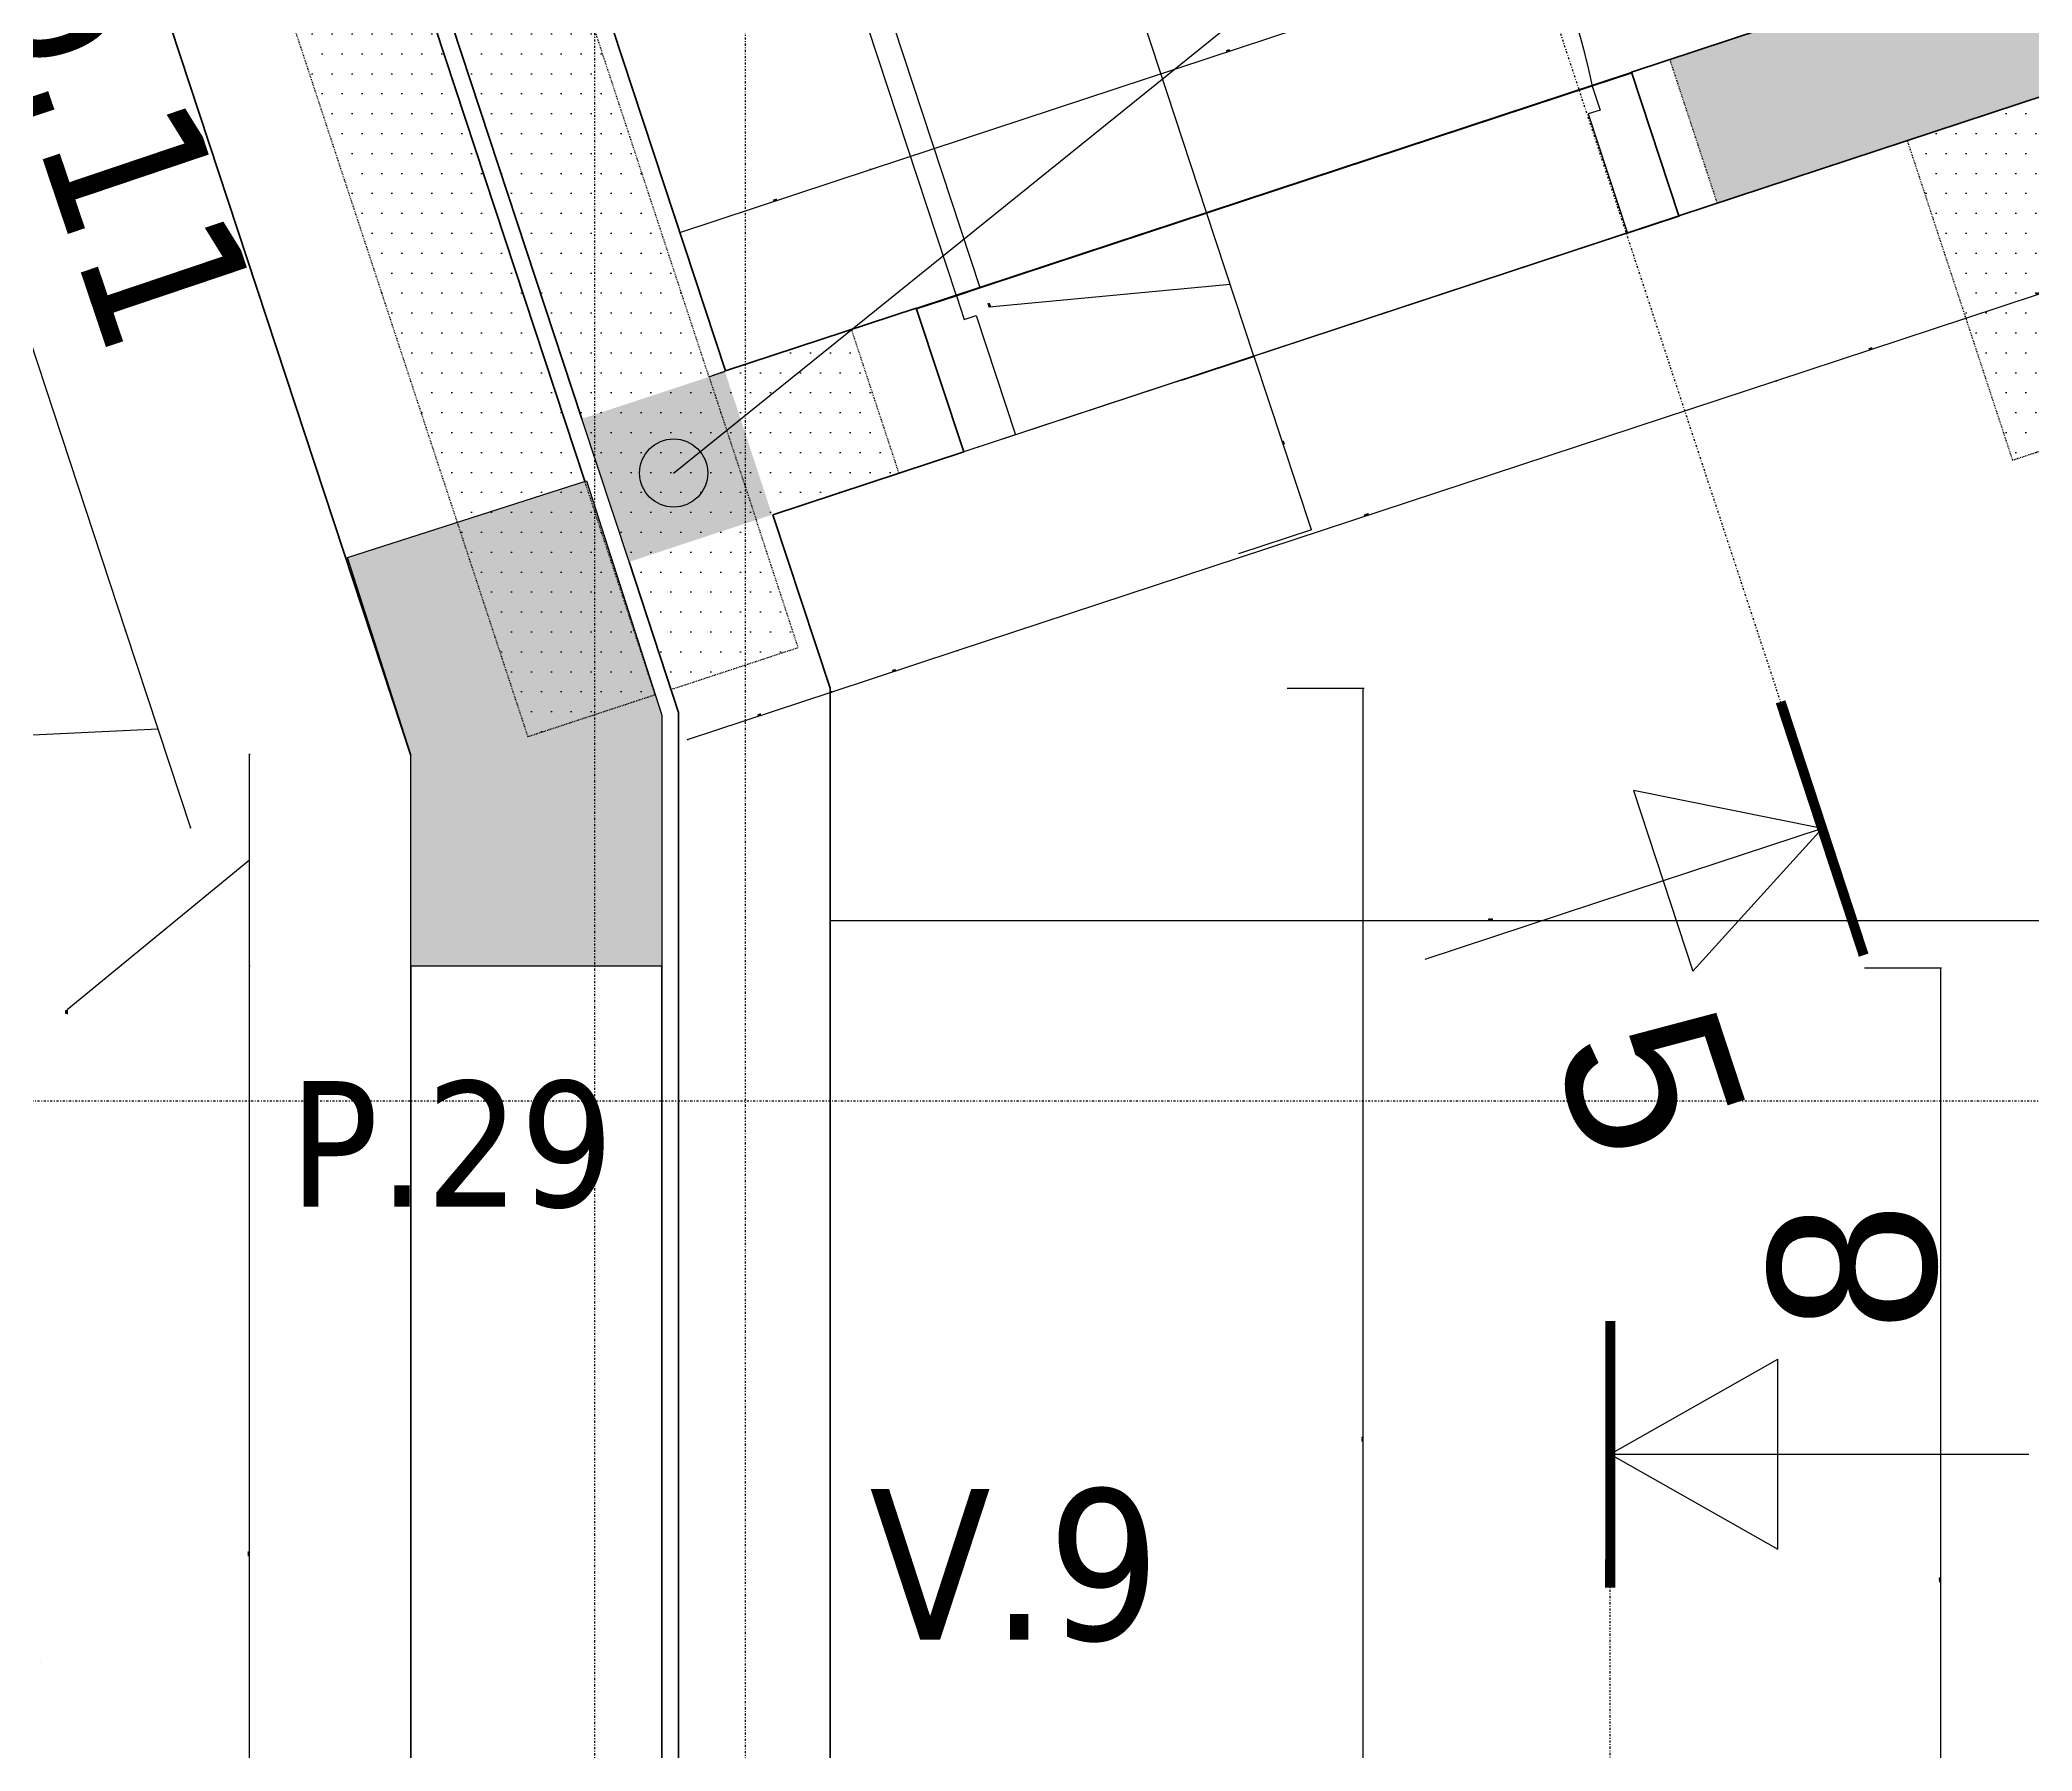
# Model space of a CAD drawing. Extents: x -12912 to 27386, y 1818 to 8189.
# Drawn here: x -120 to 118.1, y 6562.2 to 6766.7 of the extents above; entities that cross this region are included whole.
import ezdxf

# ---------------------------------------------------------------- set-up
doc = ezdxf.new("R2010")
doc.units = 0
doc.header["$MEASUREMENT"] = 0
for name, pattern in [('CACHE2', [4.7625, 3.175, -1.5875]), ('GrDotted', [0.4, 0.1, -0.1, 0.1, -0.1]), ('GrFeatureAxis', [0.85, 0.25, -0.2, 0.1, -0.2, 0.1]), ('STRICHPUNKT2_S11', [0.9, 0.7, -0.1, 0, -0.1])]:
    doc.linetypes.add(name, pattern=pattern)
doc.layers.get('0').update_dxf_attribs({"linetype": 'CONTINUOUS'})
doc.layers.get('DEFPOINTS').update_dxf_attribs({"linetype": 'CONTINUOUS'})
for name, color, linetype in [('g-cot', 7, 'CONTINUOUS'), ('g-gov', 1, 'CONTINUOUS'), ('g-mx', 4, 'CONTINUOUS'), ('K_ENT_M_Building_Coffrage PH Sous sol', 7, 'CONTINUOUS'), ('STR_AXES_REPERE', 1, 'CONTINUOUS'), ('STR_COTATION', 1, 'CONTINUOUS'), ('STR_dob_liaisons_voiles', 23, 'CONTINUOUS'), ('STR_OPENING', 161, 'CONTINUOUS'), ('STR_SURCH', 9, 'CACHE2'), ('STR_TXT', 102, 'CONTINUOUS'), ('STR_TXT_V', 102, 'CONTINUOUS')]:
    doc.layers.add(name, color=color, linetype=linetype)
for name, color, linetype, lineweight in [('STR_AXES', 4, 'STRICHPUNKT2_S11', 25), ('STR_POUTRES', 102, 'CONTINUOUS', 35), ('STR_VOILES', 6, 'CONTINUOUS', 70)]:
    doc.layers.add(name, color=color, linetype=linetype, lineweight=lineweight)
doc.styles.add('EPAIS', font='TAHOMA.TTF')
doc.styles.add('GrCut', font='swissli.ttf', dxfattribs={"height": 0.2})
doc.styles.add('GrDimensions', font='simplex.shx')
doc.dimstyles.new('GrDimensions', dxfattribs={"dimtxt": 0.09, "dimasz": 0.05, "dimexe": 0.07, "dimexo": 0, "dimgap": 0.05, "dimtad": 1, "dimzin": 0, "dimdsep": 46, "dimtxsty": 'GrDimensions', "dimblk": 'ARCHTICK', "dimblk1": 'ARCHTICK', "dimblk2": 'ARCHTICK', "dimcen": 0.09, "dimadec": 0, "dimazin": 0, "dimtfac": 1, "dimtdec": 4, "dimtmove": 0, "dimatfit": 3, "dimldrblk": 'OPEN30', "dimfxl": 0, "dimtolj": 1, "dimtzin": 0, "dimarcsym": 0})
doc.dimstyles.new('nOVO', dxfattribs={"dimscale": 1.3, "dimtxt": 0.09, "dimasz": 0.05, "dimexe": 0.07, "dimexo": 0, "dimgap": 0.05, "dimtad": 1, "dimzin": 0, "dimdsep": 46, "dimtxsty": 'GrDimensions', "dimblk": 'ARCHTICK', "dimcen": 0.09, "dimadec": 0, "dimazin": 0, "dimtfac": 1, "dimtmove": 0, "dimatfit": 3, "dimldrblk": 'OPEN30', "dimfxl": 0, "dimtolj": 1, "dimtzin": 0, "dimarcsym": 0})
doc.dimstyles.new('Novo_MALKO', dxfattribs={"dimscale": 1.3, "dimtxt": 0.09, "dimasz": 0.05, "dimexe": 0.07, "dimexo": 0, "dimgap": 0.05, "dimtad": 1, "dimdec": 0, "dimlfac": 100, "dimzin": 0, "dimdsep": 46, "dimtxsty": 'GrDimensions', "dimblk": 'ARCHTICK', "dimcen": 0.09, "dimadec": 0, "dimazin": 0, "dimtfac": 1, "dimtdec": 0, "dimtmove": 0, "dimatfit": 3, "dimldrblk": 'OPEN30', "dimfxl": 0, "dimtolj": 1, "dimtzin": 0, "dimarcsym": 0})
pattern_1 = [(0, (5243.0074, 5883.9378), (1.190625, 2.38125), [0, -2.38125])]

# ---------------------------------------------------------------- blocks, each defined once
blk = doc.blocks.new('_ArchTick')
at = {"color": 0, "linetype": 'ByBlock', "const_width": 0.15}
blk.add_lwpolyline([(-0.5, -0.5), (0.5, 0.5)], dxfattribs=at)
blk = doc.blocks.new('*D51')
at = {"layer": 'DEFPOINTS', "color": 0, "linetype": 'Continuous'}
for p in [(29.08, 6689.23), (38.18, 6689.23), (29.08, 6509.73)]:
    blk.add_point(p, dxfattribs=at)
at = {"layer": 'STR_COTATION', "color": 0, "linetype": 'Continuous', "lineweight": -2}
for p, q in [((29.08, 6689.23), (38.27, 6689.23)), ((38.18, 6509.73), (38.18, 6689.23)), ((29.08, 6509.73), (38.27, 6509.73))]:
    blk.add_line(p, q, dxfattribs=at)
at = {"layer": 'STR_COTATION', "color": 0, "linetype": 'Continuous', "lineweight": -2, "xscale": 0.065, "yscale": 0.065, "zscale": 0.065}
for p, rotation in [((38.18, 6689.23), 90), ((38.18, 6509.73), 270)]:
    blk.add_blockref('_ArchTick', p, dxfattribs=dict(at, rotation=rotation))
at = {"layer": 'STR_COTATION', "color": 0, "linetype": 'Continuous', "lineweight": -3, "insert": (38.06, 6599.48), "char_height": 0.117, "attachment_point": 5, "rotation": 90, "style": 'GrDimensions'}
blk.add_mtext('\\A1;179.49', dxfattribs=at)
blk = doc.blocks.new('_Open30')
at = {"color": 0, "linetype": 'ByBlock', "lineweight": -2}
for p, q in [((-1, 0.3), (0, 0)), ((0, 0), (-1, -0.3)), ((0, 0), (-1, 0))]:
    blk.add_line(p, q, dxfattribs=at)
blk = doc.blocks.new('*D52')
at = {"layer": 'DEFPOINTS', "color": 0, "linetype": 'Continuous'}
for p in [(16.48, 6726.01), (31.94, 6708.17), (23.3, 6705.32)]:
    blk.add_point(p, dxfattribs=at)
at = {"layer": 'STR_COTATION', "color": 0, "linetype": 'Continuous', "lineweight": -2}
for p, q in [((16.48, 6726.01), (25.21, 6728.89)), ((25.12, 6728.86), (31.94, 6708.17)), ((23.3, 6705.32), (32.03, 6708.19))]:
    blk.add_line(p, q, dxfattribs=at)
at = {"layer": 'STR_COTATION', "color": 0, "linetype": 'Continuous', "lineweight": -2, "xscale": 0.065, "yscale": 0.065, "zscale": 0.065}
for p, rotation in [((25.12, 6728.86), 108.2367503933414), ((31.94, 6708.17), 288.2367503933414)]:
    blk.add_blockref('_ArchTick', p, dxfattribs=dict(at, rotation=rotation))
at = {"layer": 'STR_COTATION', "color": 0, "linetype": 'Continuous', "lineweight": -3, "insert": (28.65, 6718.55), "char_height": 0.117, "attachment_point": 5, "rotation": 288.2368, "style": 'GrDimensions'}
blk.add_mtext('\\A1;2179', dxfattribs=at)
blk = doc.blocks.new('*D53')
at = {"layer": 'DEFPOINTS', "color": 0, "linetype": 'Continuous'}
for p in [(19.46, 6746.05), (10.82, 6743.2), (16.48, 6726.01)]:
    blk.add_point(p, dxfattribs=at)
at = {"layer": 'STR_COTATION', "color": 0, "linetype": 'Continuous', "lineweight": -2}
for p, q in [((10.82, 6743.2), (19.55, 6746.08)), ((25.12, 6728.86), (19.46, 6746.05)), ((22.29, 6737.45), (-6.51, 6734.74)), ((-6.51, 6734.74), (-6.66, 6735.21)), ((16.48, 6726.01), (25.21, 6728.89))]:
    blk.add_line(p, q, dxfattribs=at)
at = {"layer": 'STR_COTATION', "color": 0, "linetype": 'Continuous', "lineweight": -2, "xscale": 0.065, "yscale": 0.065, "zscale": 0.065}
for p, rotation in [((19.46, 6746.05), 108.2367503933414), ((25.12, 6728.86), 288.2367503933414)]:
    blk.add_blockref('_ArchTick', p, dxfattribs=dict(at, rotation=rotation))
at = {"layer": 'STR_COTATION', "color": 0, "linetype": 'Continuous', "lineweight": -3, "insert": (-6.47, 6735.02), "char_height": 0.117, "attachment_point": 5, "rotation": 288.2368, "style": 'GrDimensions'}
blk.add_mtext('\\A1;1810', dxfattribs=at)
blk = doc.blocks.new('*D54')
at = {"layer": 'DEFPOINTS', "color": 0, "linetype": 'Continuous'}
for p in [(-18.08, 6859.97), (-26.72, 6857.12), (10.82, 6743.2)]:
    blk.add_point(p, dxfattribs=at)
at = {"layer": 'STR_COTATION', "color": 0, "linetype": 'Continuous', "lineweight": -2}
for p, q in [((-26.72, 6857.12), (-17.99, 6860)), ((19.46, 6746.05), (-18.08, 6859.97)), ((10.82, 6743.2), (19.55, 6746.08))]:
    blk.add_line(p, q, dxfattribs=at)
at = {"layer": 'STR_COTATION', "color": 0, "linetype": 'Continuous', "lineweight": -2, "xscale": 0.065, "yscale": 0.065, "zscale": 0.065}
for p, rotation in [((-18.08, 6859.97), 108.2367503933414), ((19.46, 6746.05), 288.2367503933414)]:
    blk.add_blockref('_ArchTick', p, dxfattribs=dict(at, rotation=rotation))
at = {"layer": 'STR_COTATION', "color": 0, "linetype": 'Continuous', "lineweight": -3, "insert": (0.81, 6803.05), "char_height": 0.117, "attachment_point": 5, "rotation": 288.2368, "style": 'GrDimensions'}
blk.add_mtext('\\A1;119.95', dxfattribs=at)
blk = doc.blocks.new('*D64')
at = {"layer": 'DEFPOINTS', "color": 0, "ltscale": 4.5}
for p in [(-32.36, 6709.91), (-49.55, 6704.25), (-25.39, 6688.75)]:
    blk.add_point(p, dxfattribs=at)
at = {"layer": 'STR_COTATION', "color": 0, "lineweight": -2, "ltscale": 4.5}
for p, q in [((-42.58, 6683.09), (-25.39, 6688.75)), ((-25.42, 6688.84), (-25.36, 6688.66)), ((-42.6, 6683.17), (-42.55, 6683))]:
    blk.add_line(p, q, dxfattribs=at)
at = {"layer": 'STR_COTATION', "color": 0, "lineweight": -2, "ltscale": 4.5, "xscale": 0.065, "yscale": 0.065, "zscale": 0.065}
for p, rotation in [((-25.39, 6688.75), 18.23570439482916), ((-42.58, 6683.09), 198.2357043948292)]:
    blk.add_blockref('_ArchTick', p, dxfattribs=dict(at, rotation=rotation))
at = {"layer": 'STR_COTATION', "color": 0, "ltscale": 4.5, "insert": (-34.02, 6686.04), "char_height": 0.117, "attachment_point": 5, "rotation": 18.2357, "style": 'GrDimensions'}
blk.add_mtext('\\A1;1810', dxfattribs=at)
blk = doc.blocks.new('*D65')
at = {"layer": 'DEFPOINTS', "color": 0, "ltscale": 4.5}
for p in [(-17.32, 6714.88), (-32.36, 6709.91), (-10.35, 6693.71)]:
    blk.add_point(p, dxfattribs=at)
at = {"layer": 'STR_COTATION', "color": 0, "lineweight": -2, "ltscale": 4.5}
for p, q in [((-25.39, 6688.75), (-10.35, 6693.71)), ((-10.38, 6693.79), (-10.32, 6693.62)), ((-25.42, 6688.84), (-25.36, 6688.66))]:
    blk.add_line(p, q, dxfattribs=at)
at = {"layer": 'STR_COTATION', "color": 0, "lineweight": -2, "ltscale": 4.5, "xscale": 0.065, "yscale": 0.065, "zscale": 0.065}
for p, rotation in [((-10.35, 6693.71), 18.23570439482916), ((-25.39, 6688.75), 198.2357043948292)]:
    blk.add_blockref('_ArchTick', p, dxfattribs=dict(at, rotation=rotation))
at = {"layer": 'STR_COTATION', "color": 0, "ltscale": 4.5, "insert": (-17.91, 6691.35), "char_height": 0.117, "attachment_point": 5, "rotation": 18.2357, "style": 'GrDimensions'}
blk.add_mtext('\\A1;1583', dxfattribs=at)
blk = doc.blocks.new('*D66')
at = {"layer": 'DEFPOINTS', "color": 0, "ltscale": 4.5}
for p in [(80.49, 6747.15), (87.48, 6725.94), (-17.32, 6714.88)]:
    blk.add_point(p, dxfattribs=at)
at = {"layer": 'STR_COTATION', "color": 0, "lineweight": -2, "ltscale": 4.5}
for p, q in [((-10.35, 6693.71), (87.48, 6725.94)), ((87.45, 6726.02), (87.51, 6725.85)), ((-10.38, 6693.79), (-10.32, 6693.62))]:
    blk.add_line(p, q, dxfattribs=at)
at = {"layer": 'STR_COTATION', "color": 0, "lineweight": -2, "ltscale": 4.5, "xscale": 0.065, "yscale": 0.065, "zscale": 0.065}
for p, rotation in [((87.48, 6725.94), 18.23570439482916), ((-10.35, 6693.71), 198.2357043948292)]:
    blk.add_blockref('_ArchTick', p, dxfattribs=dict(at, rotation=rotation))
at = {"layer": 'STR_COTATION', "color": 0, "ltscale": 4.5, "insert": (38.53, 6709.94), "char_height": 0.117, "attachment_point": 5, "rotation": 18.2357, "style": 'GrDimensions'}
blk.add_mtext('\\A1;103.00', dxfattribs=at)
blk = doc.blocks.new('*D67')
at = {"layer": 'DEFPOINTS', "color": 0, "ltscale": 4.5}
for p in [(103.19, 6754.59), (80.49, 6747.15), (110.17, 6733.41)]:
    blk.add_point(p, dxfattribs=at)
at = {"layer": 'STR_COTATION', "color": 0, "lineweight": -2, "ltscale": 4.5}
for p, q in [((87.48, 6725.94), (110.17, 6733.41)), ((110.14, 6733.5), (110.2, 6733.33)), ((87.45, 6726.02), (87.51, 6725.85))]:
    blk.add_line(p, q, dxfattribs=at)
at = {"layer": 'STR_COTATION', "color": 0, "lineweight": -2, "ltscale": 4.5, "xscale": 0.065, "yscale": 0.065, "zscale": 0.065}
for p, rotation in [((110.17, 6733.41), 18.23570439482916), ((87.48, 6725.94), 198.2357043948292)]:
    blk.add_blockref('_ArchTick', p, dxfattribs=dict(at, rotation=rotation))
at = {"layer": 'STR_COTATION', "color": 0, "ltscale": 4.5, "insert": (98.79, 6729.79), "char_height": 0.117, "attachment_point": 5, "rotation": 18.2357, "style": 'GrDimensions'}
blk.add_mtext('\\A1;2389', dxfattribs=at)
blk = doc.blocks.new('*D68')
at = {"layer": 'DEFPOINTS', "color": 0, "ltscale": 4.5}
for p in [(120.38, 6760.25), (103.19, 6754.59), (127.36, 6739.08)]:
    blk.add_point(p, dxfattribs=at)
at = {"layer": 'STR_COTATION', "color": 0, "lineweight": -2, "ltscale": 4.5}
for p, q in [((110.17, 6733.41), (127.36, 6739.08)), ((127.33, 6739.16), (127.39, 6738.99)), ((110.14, 6733.5), (110.2, 6733.33))]:
    blk.add_line(p, q, dxfattribs=at)
at = {"layer": 'STR_COTATION', "color": 0, "lineweight": -2, "ltscale": 4.5, "xscale": 0.065, "yscale": 0.065, "zscale": 0.065}
for p, rotation in [((127.36, 6739.08), 18.23570439482916), ((110.17, 6733.41), 198.2357043948292)]:
    blk.add_blockref('_ArchTick', p, dxfattribs=dict(at, rotation=rotation))
at = {"layer": 'STR_COTATION', "color": 0, "ltscale": 4.5, "insert": (118.73, 6736.36), "char_height": 0.117, "attachment_point": 5, "rotation": 18.2357, "style": 'GrDimensions'}
blk.add_mtext('\\A1;1810', dxfattribs=at)
blk = doc.blocks.new('*D81')
at = {"layer": 'DEFPOINTS', "color": 0, "linetype": 'Continuous'}
for p in [(98.08, 6655.8), (107.18, 6655.8), (98.08, 6509.59)]:
    blk.add_point(p, dxfattribs=at)
at = {"layer": 'STR_COTATION', "color": 0, "linetype": 'Continuous', "lineweight": -2}
for p, q in [((98.08, 6655.8), (107.27, 6655.8)), ((107.18, 6509.59), (107.18, 6655.8)), ((98.08, 6509.59), (107.27, 6509.59))]:
    blk.add_line(p, q, dxfattribs=at)
at = {"layer": 'STR_COTATION', "color": 0, "linetype": 'Continuous', "lineweight": -2, "xscale": 0.065, "yscale": 0.065, "zscale": 0.065}
for p, rotation in [((107.18, 6655.8), 90), ((107.18, 6509.59), 270)]:
    blk.add_blockref('_ArchTick', p, dxfattribs=dict(at, rotation=rotation))
at = {"layer": 'STR_COTATION', "color": 0, "linetype": 'Continuous', "lineweight": -3, "insert": (107.06, 6582.69), "char_height": 0.117, "attachment_point": 5, "rotation": 90, "style": 'GrDimensions'}
blk.add_mtext('\\A1;146.21', dxfattribs=at)
blk = doc.blocks.new('*D610')
at = {"layer": 'DEFPOINTS', "color": 0, "ltscale": 4.5}
for p in [(-20.69, 6751.18), (-15.23, 6734.63), (-38.02, 6727.11)]:
    blk.add_point(p, dxfattribs=at)
at = {"layer": 'STR_COTATION', "color": 0, "lineweight": -2, "ltscale": 4.5}
for p, q in [((-43.49, 6743.66), (-20.69, 6751.18)), ((-20.67, 6751.09), (-20.72, 6751.26)), ((-43.46, 6743.57), (-43.51, 6743.75))]:
    blk.add_line(p, q, dxfattribs=at)
at = {"layer": 'STR_COTATION', "color": 0, "lineweight": -2, "ltscale": 4.5, "xscale": 0.065, "yscale": 0.065, "zscale": 0.065}
for p, rotation in [((-20.69, 6751.18), 18.258271237584), ((-43.49, 6743.66), 198.258271237584)]:
    blk.add_blockref('_ArchTick', p, dxfattribs=dict(at, rotation=rotation))
at = {"layer": 'STR_COTATION', "color": 0, "ltscale": 4.5, "insert": (-32.13, 6747.54), "char_height": 0.117, "attachment_point": 5, "rotation": 18.2583, "style": 'GrDimensions'}
blk.add_mtext('\\A1;2400', dxfattribs=at)
blk = doc.blocks.new('*D611')
at = {"layer": 'DEFPOINTS', "color": 0, "ltscale": 4.5}
for p in [(64.78, 6779.38), (70.24, 6762.82), (-15.23, 6734.63)]:
    blk.add_point(p, dxfattribs=at)
at = {"layer": 'STR_COTATION', "color": 0, "lineweight": -2, "ltscale": 4.5}
for p, q in [((-20.69, 6751.18), (64.78, 6779.38)), ((64.8, 6779.29), (64.75, 6779.46)), ((-20.67, 6751.09), (-20.72, 6751.26))]:
    blk.add_line(p, q, dxfattribs=at)
at = {"layer": 'STR_COTATION', "color": 0, "lineweight": -2, "ltscale": 4.5, "xscale": 0.065, "yscale": 0.065, "zscale": 0.065}
for p, rotation in [((64.78, 6779.38), 18.258271237584), ((-20.69, 6751.18), 198.258271237584)]:
    blk.add_blockref('_ArchTick', p, dxfattribs=dict(at, rotation=rotation))
at = {"layer": 'STR_COTATION', "color": 0, "ltscale": 4.5, "insert": (22, 6765.39), "char_height": 0.117, "attachment_point": 5, "rotation": 18.2583, "style": 'GrDimensions'}
blk.add_mtext('\\A1;9000', dxfattribs=at)
blk = doc.blocks.new('A$C2F200F38')
at = {"layer": 'g-gov'}
for p, q in [((-0.835, 0), (-0.065, 0)), ((-0.85, -0.18), (-0.05, -0.18))]:
    blk.add_line(p, q, dxfattribs=at)
at = {"layer": 'g-mx'}
for p, q in [((-0.9, 0), (0, 0)), ((-0.9, 0), (-0.9, -0.18)), ((-0.835, 0), (-0.9, 0)), ((-0.835, -0.15), (-0.835, 0)), ((-0.065, -0.15), (-0.065, 0)), ((-0.065, 0), (0, 0)), ((0, 0), (0, -0.18)), ((-0.85, -0.15), (-0.835, -0.15)), ((-0.85, -0.18), (-0.85, -0.15)), ((-0.05, -0.15), (-0.065, -0.15)), ((-0.05, -0.18), (-0.05, -0.15)), ((-0.9, -0.18), (-0.85, -0.18)), ((-0.08, -0.18), (-0.08, -0.98)), ((-0.05, -0.18), (-0.08, -0.18)), ((-0.05, -0.18), (-0.05, -0.98)), ((0, -0.18), (-0.05, -0.18)), ((-0.05, -0.98), (-0.08, -0.98))]:
    blk.add_line(p, q, dxfattribs=at)
blk.add_arc((-0.1357, -0.2626), 0.7196, 173.408, 274.4386, dxfattribs=at)
blk = doc.blocks.new('*D844')
at = {"layer": 'DEFPOINTS', "color": 0, "ltscale": 4.5}
for p in [(132.31, 6661.47), (-25.54, 6631.77), (132.31, 6631.77)]:
    blk.add_point(p, dxfattribs=at)
at = {"layer": 'STR_COTATION', "color": 0, "lineweight": -2, "ltscale": 4.5}
for p, q in [((-25.54, 6661.38), (-25.54, 6661.56)), ((-25.54, 6661.47), (132.31, 6661.47)), ((132.31, 6661.38), (132.31, 6661.56))]:
    blk.add_line(p, q, dxfattribs=at)
at = {"layer": 'STR_COTATION', "color": 0, "lineweight": -2, "ltscale": 4.5, "xscale": 0.065, "yscale": 0.065, "zscale": 0.065, "rotation": 180}
blk.add_blockref('_ArchTick', (-25.54, 6661.47), dxfattribs=at)
at = {"layer": 'STR_COTATION', "color": 0, "lineweight": -2, "ltscale": 4.5, "xscale": 0.065, "yscale": 0.065, "zscale": 0.065}
blk.add_blockref('_ArchTick', (132.31, 6661.47), dxfattribs=at)
at = {"layer": 'STR_COTATION', "color": 0, "ltscale": 4.5, "insert": (53.38, 6661.59), "char_height": 0.117, "attachment_point": 5, "style": 'GrDimensions'}
blk.add_mtext('\\A1;157.85', dxfattribs=at)
blk = doc.blocks.new('*D891')
at = {"layer": 'DEFPOINTS', "color": 0, "ltscale": 4.5}
for p in [(-94.92, 6656), (-75.64, 6656), (-87.72, 6515.59)]:
    blk.add_point(p, dxfattribs=at)
at = {"layer": 'STR_COTATION', "color": 0, "lineweight": -2, "ltscale": 4.5}
for p, q in [((-94.82, 6656), (-95.01, 6656)), ((-94.92, 6515.59), (-94.92, 6656)), ((-94.82, 6515.59), (-95.01, 6515.59))]:
    blk.add_line(p, q, dxfattribs=at)
at = {"layer": 'STR_COTATION', "color": 0, "lineweight": -2, "ltscale": 4.5, "xscale": 0.065, "yscale": 0.065, "zscale": 0.065}
for p, rotation in [((-94.92, 6656), 90), ((-94.92, 6515.59), 270)]:
    blk.add_blockref('_ArchTick', p, dxfattribs=dict(at, rotation=rotation))
at = {"layer": 'STR_COTATION', "color": 0, "ltscale": 4.5, "insert": (-95.04, 6585.79), "char_height": 0.117, "attachment_point": 5, "rotation": 90, "style": 'GrDimensions'}
blk.add_mtext('\\A1;140.41', dxfattribs=at)
blk = doc.blocks.new('*D892')
at = {"layer": 'DEFPOINTS', "color": 0, "ltscale": 4.5}
for p in [(-94.92, 6681.3), (-75.64, 6681.3), (-75.64, 6656)]:
    blk.add_point(p, dxfattribs=at)
at = {"layer": 'STR_COTATION', "color": 0, "lineweight": -2, "ltscale": 4.5}
for p, q in [((-94.82, 6681.3), (-95.01, 6681.3)), ((-94.92, 6656), (-94.92, 6681.3)), ((-94.92, 6668.65), (-116.72, 6650.79)), ((-94.82, 6656), (-95.01, 6656)), ((-116.72, 6650.79), (-116.72, 6650.25))]:
    blk.add_line(p, q, dxfattribs=at)
at = {"layer": 'STR_COTATION', "color": 0, "lineweight": -2, "ltscale": 4.5, "xscale": 0.065, "yscale": 0.065, "zscale": 0.065}
for p, rotation in [((-94.92, 6681.3), 90), ((-94.92, 6656), 270)]:
    blk.add_blockref('_ArchTick', p, dxfattribs=dict(at, rotation=rotation))
at = {"layer": 'STR_COTATION', "color": 0, "ltscale": 4.5, "insert": (-116.84, 6650.52), "char_height": 0.117, "attachment_point": 5, "rotation": 90, "style": 'GrDimensions'}
blk.add_mtext('\\A1;2530', dxfattribs=at)
blk = doc.blocks.new('*D893')
at = {"layer": 'DEFPOINTS', "color": 0, "ltscale": 4.5}
for p in [(-163.83, 6948.82), (-83.2, 6704.82), (-109.73, 6696.08)]:
    blk.add_point(p, dxfattribs=at)
at = {"layer": 'STR_COTATION', "color": 0, "lineweight": -2, "ltscale": 4.5}
for p, q in [((-190.06, 6940.18), (-190.23, 6940.12)), ((-190.15, 6940.15), (-109.73, 6696.08)), ((-109.64, 6696.11), (-109.81, 6696.05))]:
    blk.add_line(p, q, dxfattribs=at)
at = {"layer": 'STR_COTATION', "color": 0, "lineweight": -2, "ltscale": 4.5, "xscale": 0.065, "yscale": 0.065, "zscale": 0.065}
for p, rotation in [((-190.15, 6940.15), 108.2367673827036), ((-109.73, 6696.08), 288.2367673827036)]:
    blk.add_blockref('_ArchTick', p, dxfattribs=dict(at, rotation=rotation))
at = {"layer": 'STR_COTATION', "color": 0, "ltscale": 4.5, "insert": (-149.82, 6818.15), "char_height": 0.117, "attachment_point": 5, "rotation": 288.2368, "style": 'GrDimensions'}
blk.add_mtext('\\A1;256.98', dxfattribs=at)
blk = doc.blocks.new('*D894')
at = {"layer": 'DEFPOINTS', "color": 0, "ltscale": 4.5}
for p in [(-83.2, 6704.82), (-75.64, 6681.18), (-101.96, 6672.51)]:
    blk.add_point(p, dxfattribs=at)
at = {"layer": 'STR_COTATION', "color": 0, "lineweight": -2, "ltscale": 4.5}
for p, q in [((-109.64, 6696.11), (-109.81, 6696.05)), ((-109.73, 6696.08), (-101.96, 6672.51)), ((-136.34, 6682.9), (-136.5, 6683.37)), ((-105.84, 6684.3), (-136.34, 6682.9)), ((-101.87, 6672.54), (-102.05, 6672.48))]:
    blk.add_line(p, q, dxfattribs=at)
at = {"layer": 'STR_COTATION', "color": 0, "lineweight": -2, "ltscale": 4.5, "xscale": 0.065, "yscale": 0.065, "zscale": 0.065}
for p, rotation in [((-109.73, 6696.08), 108.2367673827036), ((-101.96, 6672.51), 288.2367673827036)]:
    blk.add_blockref('_ArchTick', p, dxfattribs=dict(at, rotation=rotation))
at = {"layer": 'STR_COTATION', "color": 0, "ltscale": 4.5, "insert": (-136.3, 6683.17), "char_height": 0.117, "attachment_point": 5, "rotation": 288.2368, "style": 'GrDimensions'}
blk.add_mtext('\\A1;2481', dxfattribs=at)

msp = doc.modelspace()

# ---------------------------------------------------------------- hatches: boundary and pattern name
at = {"layer": 'STR_AXES_REPERE', "linetype": 'Continuous'}
for points in [[(-55.198, 6721.397), (-38.102, 6727.03), (-32.469, 6709.934), (-49.565, 6704.301)], [(-45.64, 6685.999), (-45.64, 6655.999), (-75.64, 6655.999), (-75.64, 6681.297), (-83.201, 6704.819), (-54.64, 6713.999)]]:
    msp.add_hatch(color=256, dxfattribs=at).paths.add_polyline_path(points)
at = {"layer": 'STR_dob_liaisons_voiles', "ltscale": 4.5}
h = msp.add_hatch(color=256, dxfattribs=at)
h.paths.add_polyline_path([(-42.744, 6718.704, 0.0938149), (-44.232, 6718.986), (-44.232, 6714.916)])
h.paths.add_polyline_path([(-44.232, 6714.916), (-44.232, 6710.846, 0.4142136), (-40.162, 6714.916, 0.3084139), (-42.744, 6718.704)])
h.paths.add_polyline_path([(-44.232, 6718.986, 0.4142136), (-48.302, 6714.916, 0.4142136), (-44.232, 6710.846)])
at = {"layer": 'STR_SURCH', "linetype": 'Continuous'}
h = msp.add_hatch(dxfattribs=at)
h.set_pattern_fill('DOTS', color=256, scale=1.5, style=0)
h.set_pattern_definition(pattern_1)
h.paths.add_polyline_path([(74.836, 6764.286), (80.506, 6747.1), (412.958, 6856.786), (407.288, 6873.972)])
h = msp.add_hatch(dxfattribs=at)
h.set_pattern_fill('DOTS', color=256, scale=1.5, style=0)
h.set_pattern_definition(pattern_1)
h.paths.add_polyline_path([(-44.544, 6689.064), (-29.348, 6694.071), (-77.554, 6840.375), (-82.555, 6855.553), (-97.752, 6850.546)])
h = msp.add_hatch(dxfattribs=at)
h.set_pattern_fill('DOTS', color=256, scale=1.5, style=0)
h.set_pattern_definition(pattern_1)
h.paths.add_polyline_path([(-46.444, 6688.438), (-99.659, 6849.937), (-114.855, 6844.93), (-61.64, 6683.431)])
h = msp.add_hatch(dxfattribs=at)
h.set_pattern_fill('DOTS', color=256, scale=1.5, style=0)
h.set_pattern_definition(pattern_1)
h.paths.add_polyline_path([(115.759, 6716.454), (132.947, 6722.118), (120.381, 6760.255), (103.194, 6754.585)])
h = msp.add_hatch(dxfattribs=at)
h.set_pattern_fill('DOTS', color=256, scale=1.5, style=0)
h.set_pattern_definition(pattern_1)
h.paths.add_polyline_path([(-17.308, 6714.828), (-22.978, 6732.014), (-40, 6726.398), (-34.329, 6709.212)])

# ---------------------------------------------------------------- linework, layer by layer
at = {"layer": 'K_ENT_M_Building_Coffrage PH Sous sol', "color": 7, "linetype": 'Continuous', "extrusion": (3.83005e-17, -1.16317e-16, -1)}
for p, q in [((93.013, 6672.452), (70.467, 6676.974)), ((70.467, 6676.974), (77.565, 6655.42)), ((93.013, 6672.452), (74.016, 6666.197)), ((93.013, 6672.452), (77.565, 6655.42)), ((74.016, 6666.197), (45.521, 6656.814))]:
    msp.add_line(p, q, dxfattribs=at)
at = {"layer": 'K_ENT_M_Building_Coffrage PH Sous sol', "color": 7, "linetype": 'Continuous', "extrusion": (1.49966e-32, 1.22461e-16, -1)}
for p, q in [((67.7, 6597.686), (87.7, 6609.032)), ((87.7, 6586.34), (87.7, 6609.032)), ((67.7, 6597.686), (87.7, 6597.686)), ((67.7, 6597.686), (87.7, 6586.34)), ((87.7, 6597.686), (117.7, 6597.686))]:
    msp.add_line(p, q, dxfattribs=at)
at = {"layer": 'K_ENT_M_Building_Coffrage PH Sous sol', "color": 7, "linetype": 'GrFeatureAxis'}
for points in [[(-51.795, 7112.228), (93.013, 6672.452)], [(67.7, 6219.011), (67.7, 6597.686)]]:
    msp.add_lwpolyline(points, dxfattribs=at)
at = {"layer": 'K_ENT_M_Building_Coffrage PH Sous sol', "color": 7, "linetype": 'Continuous', "extrusion": (3.83005e-17, -1.16317e-16, -1), "const_width": 1.2}
msp.add_lwpolyline([(-88.051, 6687.585), (-97.975, 6657.32)], dxfattribs=at)
at = {"layer": 'K_ENT_M_Building_Coffrage PH Sous sol', "color": 7, "linetype": 'Continuous', "extrusion": (1.49966e-32, 1.22461e-16, -1), "const_width": 1.2}
msp.add_lwpolyline([(-67.681, 6581.761), (-67.72, 6613.611)], dxfattribs=at)
at = {"layer": 'STR_AXES', "linetype": 'GrFeatureAxis'}
for p, q in [((-53.64, 5522.963), (-53.64, 8122.963)), ((-35.64, 5622.963), (-35.64, 8022.963)), ((-1309.741, 6639.914), (7906.576, 6639.914))]:
    msp.add_line(p, q, dxfattribs=at)
at = {"layer": 'STR_AXES_REPERE', "linetype": 'Continuous'}
for p, q in [((-49.565, 6704.301), (-55.198, 6721.397)), ((-83.201, 6704.819), (-54.64, 6713.999)), ((-54.64, 6713.999), (-45.64, 6685.999)), ((-75.64, 6681.297), (-83.201, 6704.819)), ((-45.64, 6685.999), (-45.64, 6655.999)), ((-75.64, 6655.999), (-75.64, 6681.297)), ((-45.64, 6655.999), (-75.64, 6655.999))]:
    msp.add_line(p, q, dxfattribs=at)
at = {"layer": 'STR_dob_liaisons_voiles', "ltscale": 4.5}
msp.add_line((-44.232, 6714.916), (38.903, 6781.933), dxfattribs=at)
msp.add_circle((-44.232, 6714.916), 4.07, dxfattribs=at)
at = {"layer": 'STR_OPENING', "linetype": 'Continuous'}
for p, q in [((-15.233, 6734.626), (70.236, 6762.823)), ((25.929, 6748.15), (25.929, 6748.15)), ((25.929, 6748.15), (25.929, 6748.15)), ((75.906, 6745.637), (-9.563, 6717.44)), ((33.171, 6731.538), (33.171, 6731.538)), ((33.171, 6731.538), (33.171, 6731.538)), ((-119.859, 6572.845), (-119.859, 6572.845)), ((-119.859, 6572.845), (-119.859, 6572.845))]:
    msp.add_line(p, q, dxfattribs=at)
at = {"layer": 'STR_POUTRES', "linetype": 'Continuous'}
for p, q in [((-135.336, 6958.21), (-54.845, 6713.934)), ((-75.64, 6681.184), (-163.829, 6948.822)), ((-75.64, 6515.588), (-75.64, 6655.999)), ((-45.64, 6655.999), (-45.64, 6515.588))]:
    msp.add_line(p, q, dxfattribs=at)
at = {"layer": 'STR_SURCH', "linetype": 'GrDotted'}
for p, q in [((-61.641, 6683.431), (-114.855, 6844.93)), ((-40, 6726.398), (-77.554, 6840.375)), ((103.194, 6754.585), (115.759, 6716.454)), ((-38.025, 6727.107), (-38.104, 6727.024))]:
    msp.add_line(p, q, dxfattribs=at)
at = {"layer": 'STR_SURCH', "linetype": 'GrDotted', "ltscale": 0.25}
for p, q in [((80.49, 6747.149), (74.836, 6764.286)), ((-22.978, 6732.014), (-17.325, 6714.879)), ((-39.978, 6726.334), (-34.329, 6709.212)), ((115.759, 6716.454), (132.947, 6722.118)), ((-29.348, 6694.071), (-34.329, 6709.212)), ((-44.544, 6689.064), (-29.348, 6694.071)), ((-61.636, 6683.432), (-46.444, 6688.438))]:
    msp.add_line(p, q, dxfattribs=at)
at = {"layer": 'STR_SURCH', "linetype": 'GrDotted', "ltscale": 0.052455}
msp.add_line((-38.025, 6727.107), (-40, 6726.398), dxfattribs=at)
at = {"layer": 'STR_SURCH', "linetype": 'GrDotted', "ltscale": 0.049915}
msp.add_line((-38.104, 6727.024), (-40, 6726.398), dxfattribs=at)
at = {"layer": 'STR_SURCH', "linetype": 'GrDotted', "ltscale": 0.002866}
msp.add_line((-38.025, 6727.107), (-38.104, 6727.024), dxfattribs=at)
at = {"layer": 'STR_SURCH', "linetype": 'GrDotted', "ltscale": 0.5}
msp.add_line((-46.444, 6688.438), (-54.845, 6713.934), dxfattribs=at)
at = {"layer": 'STR_SURCH', "linetype": 'GrDotted'}
msp.add_line((-32.361, 6709.919), (-32.361, 6709.919), dxfattribs=at).dxf.unprotected_set("ltscale", 0)
at = {"layer": 'STR_SURCH', "linetype": 'GrDotted', "ltscale": 0.002808}
msp.add_line((-75.64, 6681.184), (-75.64, 6681.297), dxfattribs=at)
at = {"layer": 'STR_VOILES', "linetype": 'Continuous'}
for p, q in [((70.236, 6762.823), (344.146, 6853.189)), ((-75.562, 6841.031), (-38.025, 6727.107)), ((349.311, 6835.836), (75.906, 6745.637)), ((-55.198, 6721.397), (-92.424, 6834.377)), ((75.906, 6745.637), (70.236, 6762.823)), ((-38.025, 6727.107), (-15.233, 6734.626)), ((-15.233, 6734.626), (-9.563, 6717.44)), ((-9.563, 6717.44), (-32.361, 6709.919)), ((-32.361, 6709.919), (-25.543, 6689.225)), ((-43.64, 6686.321), (-49.565, 6704.301)), ((-25.543, 6689.225), (-25.543, 6617.281)), ((-43.64, 6607.368), (-43.64, 6686.321)), ((-25.543, 6617.281), (-25.543, 6509.734)), ((-43.64, 6509.734), (-43.64, 6607.368))]:
    msp.add_line(p, q, dxfattribs=at)

# ---------------------------------------------------------------- block references
at = {"layer": 'g-cot', "linetype": 'Continuous', "ltscale": 0.05, "xscale": 99.99999999999739, "yscale": 100, "zscale": 100, "rotation": 198.2367801079937}
msp.add_blockref('A$C2F200F38', (-9.563, 6717.44), dxfattribs=at)

# ---------------------------------------------------------------- texts
at = {"layer": 'K_ENT_M_Building_Coffrage PH Sous sol', "color": 7, "linetype": 'Continuous', "char_height": 20, "attachment_point": 5, "style": 'GrCut'}
for s, insert, rotation in [('{5}', (72.439, 6642.085), 288.22549), ('{8}', (96.739, 6620.096), 90)]:
    msp.add_mtext(s, dxfattribs=dict(at, insert=insert, rotation=rotation))
at = {"layer": 'STR_TXT', "linetype": 'Continuous', "insert": (-113.497, 6793.653), "char_height": 19, "attachment_point": 1, "rotation": 288.63792, "style": 'EPAIS'}
msp.add_mtext('Po.11', dxfattribs=at)
at = {"layer": 'STR_TXT', "linetype": 'Continuous', "lineweight": -3, "insert": (-95.789, 6642.272), "char_height": 15, "attachment_point": 1, "style": 'EPAIS'}
msp.add_mtext(' P.29', dxfattribs=at)
at = {"layer": 'STR_TXT_V', "ltscale": 4.5, "style": 'EPAIS'}
msp.add_text('V.9', height=18, dxfattribs=at).set_placement((-20.843, 6575.53))

# ---------------------------------------------------------------- dimensions: what is measured, and where the dimension line sits
at = {"layer": 'STR_COTATION', "ltscale": 4.5}
for base, p1, p2, angle, override, picture, middle in [((-109.726, 6696.079), (-163.829, 6948.822), (-83.201, 6704.819), 108.23677, {"dimtmove": 1}, '*D893', (-149.819, 6818.154)), ((64.775, 6779.375), (-15.233, 6734.626), (70.236, 6762.823), 18.25827, {"dimscale": 1.3, "dimdec": 0, "dimlfac": 100}, '*D611', (22.002, 6765.394)), ((127.358, 6739.077), (103.194, 6754.585), (120.383, 6760.248), 18.2357, {"dimdec": 0, "dimlfac": 100, "dimtmove": 1}, '*D68', (118.725, 6736.362)), ((110.17, 6733.414), (80.49, 6747.149), (103.194, 6754.585), 18.2357, {"dimdec": 0, "dimlfac": 100, "dimtmove": 1}, '*D67', (98.785, 6729.793)), ((87.479, 6725.937), (-17.325, 6714.879), (80.49, 6747.149), 18.2357, {"dimtmove": 1}, '*D66', (38.526, 6709.939)), ((-10.348, 6693.706), (-32.359, 6709.912), (-17.325, 6714.879), 18.2357, {"dimdec": 0, "dimlfac": 100, "dimtmove": 1}, '*D65', (-17.906, 6691.346)), ((-94.915, 6655.999), (-87.719, 6515.588), (-75.64, 6655.999), 90, {"dimtmove": 1}, '*D891', (-95.039, 6585.794))]:
    dim = msp.add_linear_dim(base=base, p1=p1, p2=p2, angle=angle, dimstyle='nOVO', override=override, dxfattribs=at)
    dim.commit()
    dim.dimension.update_dxf_attribs({"geometry": picture, "text_midpoint": middle})
at = {"layer": 'STR_COTATION', "linetype": 'Continuous', "lineweight": -3}
for base, p1, p2, angle, override, picture, middle in [((-18.078, 6859.972), (10.817, 6743.2), (-26.721, 6857.124), 108.23675, {"dimscale": 1.3, "dimtxt": 0.09, "dimasz": 0.05, "dimexe": 0.07, "dimexo": 0, "dimgap": 0.05, "dimtad": 1, "dimjust": 0, "dimtih": 0, "dimtoh": 0, "dimdec": 2, "dimlfac": 1, "dimrnd": 0, "dimzin": 0, "dimdsep": 46, "dimlunit": 2, "dimpost": '', "dimtxsty": 'GrDimensions', "dimblk": 'ArchTick', "dimblk1": 'ArchTick', "dimblk2": 'ArchTick', "dimsah": 0, "dimtsz": 0, "dimcen": 0.09, "dimdle": 0, "dimse1": 0, "dimse2": 0, "dimsd1": 0, "dimsd2": 0, "dimclrd": 0, "dimclre": 0, "dimclrt": 0, "dimaunit": 0, "dimadec": 0, "dimazin": 0, "dimtol": 0, "dimlim": 0, "dimtp": 0, "dimtm": 0, "dimtfac": 1, "dimtdec": 4, "dimtix": 0, "dimtofl": 1, "dimtmove": 0, "dimatfit": 3, "dimldrblk": 'Open30', "dimtvp": 0, "dimfrac": 0, "dimtolj": 1, "dimtzin": 0, "dimlwd": 65534, "dimlwe": 65534}, '*D54', (0.808, 6803.048)), ((31.942, 6708.166), (16.48, 6726.012), (23.299, 6705.318), 108.23675, {"dimscale": 1.3, "dimdec": 0, "dimlfac": 100, "dimtmove": 1}, '*D52', (28.65, 6718.551)), ((38.182, 6689.225), (29.082, 6509.734), (29.082, 6689.225), 90, {"dimscale": 1.3, "dimtxt": 0.09, "dimasz": 0.05, "dimexe": 0.07, "dimexo": 0, "dimgap": 0.05, "dimtad": 1, "dimjust": 0, "dimtih": 0, "dimtoh": 0, "dimdec": 2, "dimlfac": 1, "dimrnd": 0, "dimzin": 0, "dimdsep": 46, "dimlunit": 2, "dimpost": '', "dimtxsty": 'GrDimensions', "dimblk": 'ArchTick', "dimblk1": 'ArchTick', "dimblk2": 'ArchTick', "dimsah": 0, "dimtsz": 0, "dimcen": 0.09, "dimdle": 0, "dimse1": 0, "dimse2": 0, "dimsd1": 0, "dimsd2": 0, "dimclrd": 0, "dimclre": 0, "dimclrt": 0, "dimaunit": 0, "dimadec": 0, "dimazin": 0, "dimtol": 0, "dimlim": 0, "dimtp": 0, "dimtm": 0, "dimtfac": 1, "dimtdec": 4, "dimtix": 0, "dimtofl": 1, "dimtmove": 0, "dimatfit": 3, "dimldrblk": 'Open30', "dimtvp": 0, "dimfrac": 0, "dimtolj": 1, "dimtzin": 0, "dimlwd": 65534, "dimlwe": 65534}, '*D51', (38.059, 6599.48)), ((107.183, 6655.8), (98.083, 6509.588), (98.083, 6655.8), 90, {"dimscale": 1.3, "dimtxt": 0.09, "dimasz": 0.05, "dimexe": 0.07, "dimexo": 0, "dimgap": 0.05, "dimtad": 1, "dimjust": 0, "dimtih": 0, "dimtoh": 0, "dimdec": 2, "dimlfac": 1, "dimrnd": 0, "dimzin": 0, "dimdsep": 46, "dimlunit": 2, "dimpost": '', "dimtxsty": 'GrDimensions', "dimblk": 'ArchTick', "dimblk1": 'ArchTick', "dimblk2": 'ArchTick', "dimsah": 0, "dimtsz": 0, "dimcen": 0.09, "dimdle": 0, "dimse1": 0, "dimse2": 0, "dimsd1": 0, "dimsd2": 0, "dimclrd": 0, "dimclre": 0, "dimclrt": 0, "dimaunit": 0, "dimadec": 0, "dimazin": 0, "dimtol": 0, "dimlim": 0, "dimtp": 0, "dimtm": 0, "dimtfac": 1, "dimtdec": 4, "dimtix": 0, "dimtofl": 1, "dimtmove": 0, "dimatfit": 3, "dimldrblk": 'Open30', "dimtvp": 0, "dimfrac": 0, "dimtolj": 1, "dimtzin": 0, "dimlwd": 65534, "dimlwe": 65534}, '*D81', (107.059, 6582.694))]:
    dim = msp.add_linear_dim(base=base, p1=p1, p2=p2, angle=angle, dimstyle='GrDimensions', override=override, dxfattribs=at)
    dim.commit()
    dim.dimension.update_dxf_attribs({"geometry": picture, "text_midpoint": middle})
at = {"layer": 'STR_COTATION', "ltscale": 4.5}
for base, p1, p2, angle, dimstyle, override, picture, middle in [((-20.694, 6751.178), (-38.025, 6727.107), (-15.233, 6734.626), 18.25827, 'nOVO', {"dimscale": 1.3, "dimdec": 0, "dimlfac": 100, "dimrnd": 0}, '*D610', (-32.09, 6747.419)), ((-25.387, 6688.751), (-49.548, 6704.249), (-32.359, 6709.912), 18.2357, 'nOVO', {"dimdec": 0, "dimlfac": 100, "dimtmove": 1}, '*D64', (-33.981, 6685.92)), ((-101.961, 6672.512), (-83.201, 6704.819), (-75.64, 6681.184), 108.23677, 'Novo_MALKO', {"dimtmove": 1}, '*D894', (-136.362, 6682.963)), ((-94.915, 6681.297), (-75.64, 6655.999), (-75.64, 6681.297), 90, 'Novo_MALKO', {"dimtmove": 1}, '*D892', (-116.721, 6650.726))]:
    dim = msp.add_linear_dim(base=base, p1=p1, p2=p2, angle=angle, dimstyle=dimstyle, override=override, dxfattribs=at)
    dim.commit()
    dim.dimension.update_dxf_attribs({"geometry": picture, "text_midpoint": middle, "dimtype": 160})
at = {"layer": 'STR_COTATION', "linetype": 'Continuous', "lineweight": -3}
dim = msp.add_linear_dim(base=(19.46, 6746.048), p1=(16.48, 6726.012), p2=(10.817, 6743.2), angle=108.23675, dimstyle='GrDimensions', override={"dimscale": 1.3, "dimdec": 0, "dimlfac": 100, "dimzin": 0, "dimtmove": 1, "dimatfit": 3}, dxfattribs=at)
dim.commit()
dim.dimension.update_dxf_attribs({"geometry": '*D53', "text_midpoint": (-6.526, 6734.802), "dimtype": 160})
at = {"layer": 'STR_COTATION', "ltscale": 4.5}
dim = msp.add_linear_dim(base=(132.311, 6661.469), p1=(-25.543, 6631.771), p2=(132.311, 6631.771), dimstyle='nOVO', override={"dimtmove": 1}, dxfattribs=at)
dim.commit()
dim.dimension.update_dxf_attribs({"geometry": '*D844', "text_midpoint": (53.384, 6661.592)})

doc.saveas('drawing.dxf')
